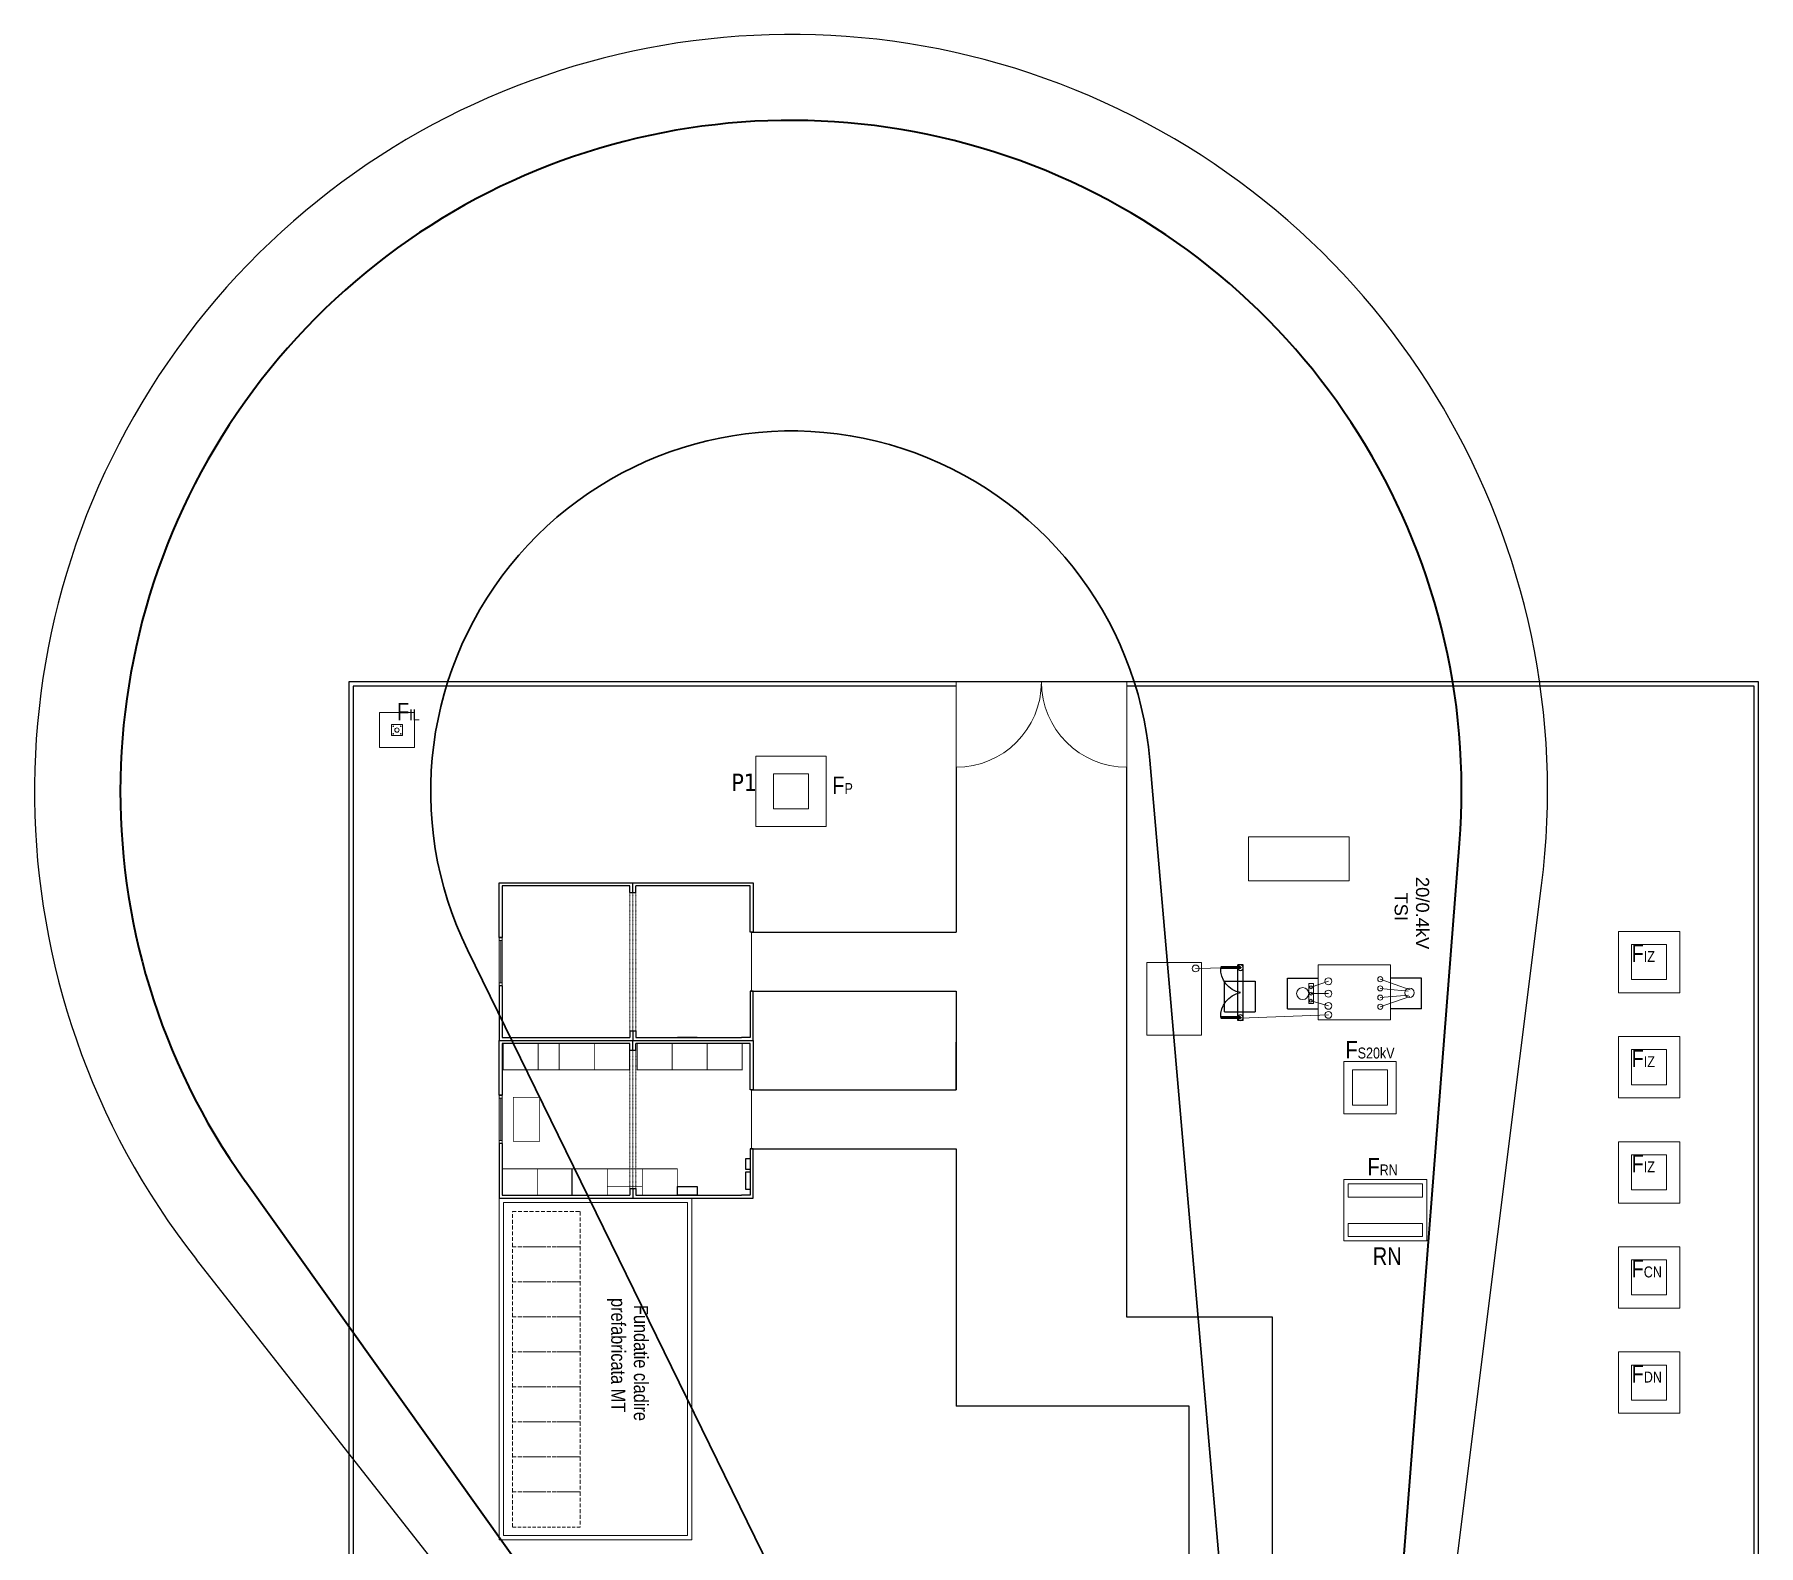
# Model space of a CAD drawing. Header units: millimetres. Extents: x -375473 to -325688, y 28300 to 106060.
# Drawn here: x -372248 to -332868, y 71562 to 106060 of the extents above; entities that cross this region are included whole.
import ezdxf

# ---------------------------------------------------------------- set-up
doc = ezdxf.new("R2010")
doc.units = ezdxf.units.MM
doc.header["$MEASUREMENT"] = 0
for name, pattern in [('ACAD_ISO02W100', [15, 12, -3]), ('ACAD_ISO03W100', [30, 12, -18]), ('DASHED2', [0.375, 0.25, -0.125])]:
    doc.linetypes.add(name, pattern=pattern)
for name, color, linetype, lineweight in [('0.13', 7, 'Continuous', 13), ('5 m', 7, 'Continuous', 15), ('fundatii', 144, 'Continuous', 50), ('gri', 8, 'Continuous', 25), ('hx 5.5 m', 3, 'Continuous', 40), ('hx10m', 5, 'Continuous', 35), ('hx4.5.m', 1, 'Continuous', 30), ('panta peste 6%', 4, 'Continuous', 25), ('SECTIUNI', 5, 'ACAD_ISO02W100', 30), ('Tamplarie', 7, 'Continuous', 15), ('text 1', 7, 'Continuous', 25)]:
    doc.layers.add(name, color=color, linetype=linetype, lineweight=lineweight)
for name, color, linetype in [('cabluri', 7, 'Continuous'), ('celule MT', 7, 'Continuous'), ('Layer2', 7, 'Continuous'), ('Separator', 5, 'Continuous'), ('SUPORTI', 7, 'Continuous'), ('TEXT', 7, 'Continuous')]:
    doc.layers.add(name, color=color, linetype=linetype)
doc.styles.add('arial', font='arial.ttf')
doc.styles.add('ROMANS', font='tahoma.ttf')
doc.styles.get("Standard").update_dxf_attribs({"font": 'ARIALN.TTF'})

# ---------------------------------------------------------------- blocks, each defined once
blk = doc.blocks.new('TSI')
at = {"color": 7, "lineweight": 13, "ltscale": 0.13}
for p, q in [((-1275, 5335), (-1030, 6017)), ((-1065, 5335), (-1002, 5976)), ((-855, 5335), (-912, 5979)), ((-645, 5335), (-881, 6009)), ((-1227, 4150), (-1093, 3756)), ((-947, 4150), (-947, 3756)), ((-667, 4150), (-782, 3749)), ((-1540, 2132), (-1521, 1117))]:
    blk.add_line(p, q, dxfattribs=at)
at = {"color": 7, "lineweight": 0, "ltscale": 0.13}
for p, q in [((-3523, 4627), (-4523, 4627)), ((-4523, 4627), (-4523, 2327)), ((-3523, 2327), (-3523, 4627)), ((-461, 4150), (-389, 2142)), ((-4523, 2327), (-3523, 2327)), ((0, 0), (-1659, 1))]:
    blk.add_line(p, q, dxfattribs=at)
at = {"lineweight": 0, "ltscale": 0.13}
blk.add_line((-1234, 2474), (-534, 2474), dxfattribs=at)
at = {"color": 7, "lineweight": 0, "ltscale": 0.13}
blk.add_lwpolyline([(-719, 3811), (-719, 3701), (-1180, 3701), (-1180, 3811)], close=True, dxfattribs=at)
for centre, radius in [((-965, 6004), 106), ((-1275, 5335), 58.8), ((-1065, 5335), 58.8), ((-855, 5335), 58.8), ((-645, 5335), 58.8), ((-1227, 4150), 78.3), ((-947, 4150), 78.3), ((-667, 4150), 78.3), ((-461, 4150), 78.3), ((-1093, 3756), 34.4), ((-947, 3563), 138), ((-947, 3756), 34.4), ((-782, 3749), 34.4), ((-1521, 1117), 78.3)]:
    blk.add_circle(centre, radius, dxfattribs=at)
at = {"layer": 'cabluri', "color": 7, "lineweight": 13, "ltscale": 0.13}
for p, q in [((-1600, 5572), (-350, 5572)), ((-1600, 5572), (-1600, 3913)), ((-350, 5572), (-350, 3913)), ((-1600, 3913), (-350, 3913)), ((-1659, 1250), (-1659, 0)), ((0, 1250), (-1659, 1250)), ((0, 1250), (0, 0))]:
    blk.add_line(p, q, dxfattribs=at)
at = {"layer": 'Separator', "color": 7}
for p, q in [((-335, 2205), (-1604, 2205)), ((-1604, 2205), (-1604, 2078)), ((-335, 2078), (-1604, 2078)), ((-335, 2205), (-335, 2078))]:
    blk.add_line(p, q, dxfattribs=at)
at = {"layer": 'Separator', "color": 7, "lineweight": 60}
for p, q in [((-1540, 2142), (-1540, 1691)), ((-398, 2142), (-398, 1691))]:
    blk.add_line(p, q, dxfattribs=at)
at = {"layer": 'Separator', "color": 7, "extrusion": (0, 0, -1)}
for centre, major_axis, start_param, end_param in [((-1540, 2142), (44.9, 44.9), 0.785398, 7.068583), ((-1540, 2142), (6.73, -6.73), 2.356194, 5.497787), ((-1540, 2142), (6.73, -6.73), -0.785398, 2.356194), ((-1518, 2249), (395, 395), 0.978856, 2.396789), ((-421, 2249), (395, -395), 0.744675, 2.162733), ((-398, 2142), (44.9, 44.9), 0.785398, 7.068583), ((-398, 2142), (6.73, -6.73), 2.356194, 5.497787), ((-398, 2142), (6.73, -6.73), -0.785398, 2.356194)]:
    blk.add_ellipse(centre, major_axis=major_axis, ratio=1, start_param=start_param, end_param=end_param, dxfattribs=at)
at = {"layer": 'SUPORTI', "color": 7}
for p, q in [((-597, 6274), (-1297, 6274)), ((-1297, 6274), (-1297, 5574)), ((-597, 6274), (-597, 5574)), ((-1297, 3213), (-1297, 3913)), ((-597, 3213), (-597, 3913)), ((-597, 3213), (-1297, 3213)), ((-1234, 1774), (-1234, 2474)), ((-1234, 2474), (-534, 2474)), ((-534, 1774), (-534, 2474)), ((-534, 1774), (-1234, 1774))]:
    blk.add_line(p, q, dxfattribs=at)
at = {"layer": 'Tamplarie', "color": 7, "ltscale": 0.01, "style": 'arial'}
for s, p in [('20/0.4kV', (-3611, 6151)), ('  TSI ', (-3489, 5663))]:
    blk.add_text(s, height=300, dxfattribs=at).set_placement(p)
blk = doc.blocks.new('Z$W@#17831')
at = {"color": 4, "linetype": 'DASHED2', "lineweight": 13, "ltscale": 350}
for p, q in [((0, 1550), (800, 1550)), ((0, 0), (0, 1550)), ((800, 0), (0, 0))]:
    blk.add_line(p, q, dxfattribs=at)
at = {"color": 4, "linetype": 'DASHED2', "lineweight": 13, "ltscale": 300}
blk.add_line((800, 1550), (800, 0), dxfattribs=at)

msp = doc.modelspace()

# ---------------------------------------------------------------- linework, layer by layer
at = {"color": 252, "linetype": 'ByBlock', "lineweight": 15}
for p, q in [((-347248, 91280), (-351248, 91280)), ((-351198, 91280), (-351198, 89330)), ((-347298, 91280), (-347298, 89330))]:
    msp.add_line(p, q, dxfattribs=at)
for p, q in [((-355867, 85567), (-351198, 85567)), ((-355867, 84217), (-351198, 84217)), ((-351198, 81964), (-351198, 83055)), ((-355867, 81967), (-351198, 81964)), ((-355867, 80617), (-351198, 80617))]:
    msp.add_line(p, q)
at = {"color": 7}
for p, q in [((-355902, 83942), (-355902, 83692)), ((-355902, 83692), (-355902, 83292)), ((-356002, 80146), (-356002, 80396)), ((-356002, 80396), (-355902, 80396)), ((-355902, 80342), (-355902, 80092)), ((-355902, 80146), (-356002, 80146)), ((-356002, 79692), (-356002, 80092)), ((-356002, 80092), (-355902, 80092)), ((-355902, 80092), (-355902, 79692)), ((-357562, 79562), (-357562, 79762)), ((-357562, 79762), (-357112, 79762)), ((-357112, 79762), (-357112, 79562)), ((-355902, 79692), (-356002, 79692))]:
    msp.add_line(p, q, dxfattribs=at)
at = {"lineweight": 13, "ltscale": 0.13}
for p, q in [((-361632, 83092), (-357232, 83092)), ((-361632, 71692), (-361632, 79492)), ((-361632, 79492), (-357232, 79492)), ((-357332, 79392), (-361532, 79392)), ((-361532, 79392), (-361532, 71792)), ((-357332, 79392), (-357332, 71792)), ((-357232, 79492), (-357232, 71692)), ((-357232, 71692), (-361632, 71692)), ((-357332, 71792), (-361532, 71792))]:
    msp.add_line(p, q, dxfattribs=at)
at = {"color": 253}
for p, q in [((-357112, 83162), (-357562, 83162)), ((-357112, 79562), (-357562, 79562))]:
    msp.add_line(p, q, dxfattribs=at)
at = {"color": 7, "ltscale": 0.13}
msp.add_line((-359970, 79553), (-359970, 80153), dxfattribs=at)
at = {"color": 4, "linetype": 'DASHED2', "lineweight": 13, "ltscale": 350}
for p, q in [((-361332, 78384), (-361332, 79184)), ((-361332, 79184), (-359782, 79184)), ((-359782, 79184), (-359782, 78384)), ((-361332, 76784), (-361332, 77584)), ((-361332, 77584), (-359782, 77584)), ((-359782, 77584), (-359782, 76784)), ((-361332, 75984), (-361332, 76784)), ((-361332, 76784), (-359782, 76784)), ((-359782, 76784), (-359782, 75984)), ((-361332, 75184), (-361332, 75984)), ((-361332, 75984), (-359782, 75984)), ((-359782, 75984), (-359782, 75184)), ((-361332, 74384), (-361332, 75184)), ((-361332, 75184), (-359782, 75184)), ((-359782, 75184), (-359782, 74384)), ((-361332, 73584), (-361332, 74384)), ((-361332, 74384), (-359782, 74384)), ((-359782, 74384), (-359782, 73584)), ((-361332, 72784), (-361332, 73584)), ((-361332, 73584), (-359782, 73584)), ((-359782, 73584), (-359782, 72784)), ((-361332, 71984), (-361332, 72784)), ((-361332, 72784), (-359782, 72784)), ((-359782, 72784), (-359782, 71984))]:
    msp.add_line(p, q, dxfattribs=at)
at = {"color": 4, "linetype": 'DASHED2', "lineweight": 13, "ltscale": 300}
for p, q in [((-359782, 78384), (-361332, 78384)), ((-359782, 76784), (-361332, 76784)), ((-359782, 75984), (-361332, 75984)), ((-359782, 75184), (-361332, 75184)), ((-359782, 74384), (-361332, 74384)), ((-359782, 73584), (-361332, 73584)), ((-359782, 72784), (-361332, 72784)), ((-359782, 71984), (-361332, 71984))]:
    msp.add_line(p, q, dxfattribs=at)
msp.add_lwpolyline([(-365068, 91280), (-365068, 43080), (-332868, 43080), (-332868, 91280)], close=True)
for points in [[(-351198, 91180), (-364968, 91180), (-364968, 43180), (-350918, 43180)], [(-349245, 91180), (-349250, 91180)], [(-335097, 43180), (-332968, 43180), (-332968, 91180), (-347298, 91180)]]:
    msp.add_lwpolyline(points)
at = {"color": 7, "ltscale": 0.13, "const_width": 18}
for points in [[(-360742, 83022), (-360742, 82422), (-361542, 82422), (-361542, 83022)], [(-360262, 83022), (-360262, 82422), (-360742, 82422), (-360742, 83022)], [(-359462, 83022), (-359462, 82422), (-360262, 82422), (-360262, 83022)], [(-358662, 83022), (-358662, 82422), (-359462, 82422), (-359462, 83022)], [(-357682, 83022), (-357682, 82422), (-358482, 82422), (-358482, 83022)], [(-356882, 83022), (-356882, 82422), (-357682, 82422), (-357682, 83022)], [(-356082, 83022), (-356082, 82422), (-356882, 82422), (-356882, 83022)], [(-361309, 81792), (-361309, 80792), (-360709, 80792), (-360709, 81792)], [(-360762, 80162), (-360762, 79562), (-361562, 79562), (-361562, 80162)], [(-359962, 80162), (-359962, 79562), (-360762, 79562), (-360762, 80162)], [(-359162, 80162), (-359162, 79562), (-359962, 79562), (-359962, 80162)], [(-358362, 80162), (-358362, 79762), (-359162, 79762), (-359162, 80162)], [(-357562, 80162), (-357562, 79562), (-358362, 79562), (-358362, 80162)]]:
    msp.add_lwpolyline(points, close=True, dxfattribs=at)
at = {"color": 252, "linetype": 'ByBlock', "lineweight": 15}
for centre, start, end in [((-351198, 91280), 270, 0), ((-347298, 91280), 180, 270)]:
    msp.add_arc(centre, 1950, start, end, dxfattribs=at)
at = {"layer": '0.13', "color": 7, "linetype": 'ACAD_ISO03W100', "ltscale": 0.01}
for p, q in [((-358652, 86472), (-358652, 83312)), ((-358582, 86472), (-358582, 83312)), ((-358512, 86472), (-358512, 83312)), ((-358652, 82872), (-358652, 79712)), ((-358582, 82872), (-358582, 79712)), ((-358512, 82872), (-358512, 79712))]:
    msp.add_line(p, q, dxfattribs=at)
at = {"layer": '5 m', "color": 7, "ltscale": 0.01}
for p, q in [((-355867, 85567), (-355867, 84217)), ((-361597, 84412), (-361597, 85372)), ((-355867, 81967), (-355867, 80617)), ((-361597, 80812), (-361597, 81772))]:
    msp.add_line(p, q, dxfattribs=at)
for points in [[(-361562, 84342), (-361632, 84342), (-361632, 85442), (-361562, 85442)], [(-361632, 85442), (-361632, 85372), (-361562, 85372), (-361562, 85442)], [(-361632, 84342), (-361632, 84412), (-361562, 84412), (-361562, 84342)], [(-361562, 80742), (-361632, 80742), (-361632, 81842), (-361562, 81842)], [(-361632, 81842), (-361632, 81772), (-361562, 81772), (-361562, 81842)], [(-361632, 80742), (-361632, 80812), (-361562, 80812), (-361562, 80742)]]:
    msp.add_lwpolyline(points, close=True, dxfattribs=at)
at = {"layer": 'celule MT', "color": 7}
for p, q in [((-361632, 85442), (-361562, 85442)), ((-361632, 81842), (-361562, 81842))]:
    msp.add_line(p, q, dxfattribs=at)
at = {"layer": 'fundatii', "color": 252, "lineweight": 15}
for points in [[(-364368, 90580), (-364368, 89780), (-363568, 89780), (-363568, 90580)], [(-363843, 90305), (-363843, 90055), (-364093, 90055), (-364093, 90305)], [(-355768, 89580), (-355768, 87980), (-354168, 87980), (-354168, 89580)], [(-355368, 89180), (-355368, 88380), (-354568, 88380), (-354568, 89180)], [(-336068, 85580), (-336068, 84180), (-334668, 84180), (-334668, 85580)], [(-335768, 85283), (-335768, 84483), (-334968, 84483), (-334968, 85283)], [(-342343, 82616), (-342343, 81416), (-341143, 81416), (-341143, 82616)], [(-342143, 82419), (-342143, 81619), (-341343, 81619), (-341343, 82419)], [(-336068, 80780), (-336068, 79380), (-334668, 79380), (-334668, 80780)], [(-335768, 80483), (-335768, 79683), (-334968, 79683), (-334968, 80483)], [(-340443, 78516), (-342343, 78516), (-342343, 79916), (-340443, 79916)], [(-342243, 79516), (-342243, 79816), (-340543, 79816), (-340543, 79516)], [(-342243, 78616), (-342243, 78916), (-340543, 78916), (-340543, 78616)], [(-336068, 78380), (-336068, 76980), (-334668, 76980), (-334668, 78380)], [(-335768, 78083), (-335768, 77283), (-334968, 77283), (-334968, 78083)], [(-336068, 75980), (-336068, 74580), (-334668, 74580), (-334668, 75980)], [(-335768, 75683), (-335768, 74883), (-334968, 74883), (-334968, 75683)]]:
    msp.add_lwpolyline(points, close=True, dxfattribs=at)
for centre, radius in [((-364053, 90265), 8), ((-363968, 90180), 50), ((-363883, 90265), 8), ((-364053, 90095), 8), ((-363883, 90095), 8)]:
    msp.add_circle(centre, radius, dxfattribs=at)
at = {"layer": 'hx 5.5 m'}
for p, q in [((-341115, 69361), (-339695, 87590)), ((-356821, 64999), (-367439, 79883))]:
    msp.add_line(p, q, dxfattribs=at)
msp.add_arc((-354968, 88780), 15319, 355.5455, 215.5027, dxfattribs=at)
at = {"layer": 'hx10m'}
for p, q in [((-344935, 68300), (-346770, 89490)), ((-353001, 66060), (-362358, 85160))]:
    msp.add_line(p, q, dxfattribs=at)
msp.add_arc((-354968, 88780), 8229, 4.9483, 206.0999, dxfattribs=at)
at = {"layer": 'hx4.5.m'}
for p, q in [((-339946, 69686), (-337822, 86631)), ((-357990, 64674), (-368549, 78095))]:
    msp.add_line(p, q, dxfattribs=at)
msp.add_arc((-354968, 88780), 17280, 352.8551, 218.1931, dxfattribs=at)
at = {"layer": 'Layer2'}
for p, q in [((-351198, 89330), (-351198, 85567)), ((-347298, 76772), (-347298, 89330)), ((-351198, 84217), (-351198, 83055)), ((-343973, 76772), (-347298, 76772)), ((-343973, 70310), (-343973, 76772))]:
    msp.add_line(p, q, dxfattribs=at)
at = {"layer": 'Layer2', "ltscale": 0.01}
for p, q in [((-351198, 84217), (-351198, 81964)), ((-351198, 80617), (-351198, 74742)), ((-345873, 74742), (-351198, 74742)), ((-345873, 71242), (-345873, 74742))]:
    msp.add_line(p, q, dxfattribs=at)
at = {"layer": 'panta peste 6%', "color": 252, "lineweight": 15}
for points in [[(-336068, 83180), (-336068, 81780), (-334668, 81780), (-334668, 83180)], [(-335768, 82883), (-335768, 82083), (-334968, 82083), (-334968, 82883)]]:
    msp.add_lwpolyline(points, close=True, dxfattribs=at)
at = {"layer": 'SECTIUNI', "linetype": 'Continuous'}
for p, q in [((-358582, 86472), (-358582, 86692)), ((-358652, 86472), (-358512, 86472)), ((-358512, 86472), (-358512, 86622)), ((-361562, 84342), (-361632, 84342)), ((-361632, 84342), (-361632, 83092)), ((-355832, 84217), (-355902, 84217)), ((-355902, 84217), (-355902, 83162)), ((-355832, 83092), (-355832, 84217)), ((-361632, 83092), (-356902, 83092)), ((-358582, 82872), (-358582, 83092)), ((-356902, 83092), (-355832, 83092)), ((-355902, 83162), (-356102, 83162)), ((-358652, 82872), (-358512, 82872)), ((-358512, 82872), (-358512, 83022)), ((-361562, 80742), (-361632, 80742)), ((-361632, 80742), (-361632, 79492)), ((-355832, 80617), (-355902, 80617)), ((-355902, 80617), (-355902, 79562)), ((-355832, 79492), (-355832, 80617)), ((-355902, 79562), (-356102, 79562)), ((-361632, 79492), (-356902, 79492)), ((-356902, 79492), (-355832, 79492))]:
    msp.add_line(p, q, dxfattribs=at)
at = {"layer": 'SECTIUNI', "color": 253, "linetype": 'Continuous'}
for p, q in [((-358652, 86472), (-358652, 86622)), ((-358652, 82872), (-358652, 83022))]:
    msp.add_line(p, q, dxfattribs=at)
at = {"layer": 'SECTIUNI', "color": 5, "linetype": 'Continuous'}
for p, q in [((-358652, 83312), (-358512, 83312)), ((-358652, 83312), (-358652, 83162)), ((-358582, 83312), (-358582, 83092)), ((-358512, 83312), (-358512, 83162)), ((-358652, 79712), (-358512, 79712)), ((-358652, 79712), (-358652, 79562)), ((-358582, 79712), (-358582, 79492)), ((-358512, 79712), (-358512, 79562))]:
    msp.add_line(p, q, dxfattribs=at)
at = {"layer": 'SECTIUNI', "linetype": 'Continuous'}
for points in [[(-358652, 86622), (-361562, 86622), (-361562, 85442), (-361632, 85442), (-361632, 86692), (-355832, 86692), (-355832, 85567)], [(-355832, 85567), (-355902, 85567), (-355902, 86622), (-358512, 86622)], [(-361562, 84342), (-361562, 83162), (-358652, 83162)], [(-358652, 83022), (-361562, 83022), (-361562, 81842), (-361632, 81842), (-361632, 83092), (-355832, 83092), (-355832, 81967)], [(-355832, 81967), (-355902, 81967), (-355902, 83022), (-358512, 83022)], [(-361562, 80742), (-361562, 79562), (-358652, 79562)]]:
    msp.add_lwpolyline(points, dxfattribs=at)
at = {"layer": 'SECTIUNI', "color": 253, "linetype": 'Continuous'}
for points in [[(-359432, 83092), (-356902, 83092)], [(-359432, 79492), (-356902, 79492)]]:
    msp.add_lwpolyline(points, dxfattribs=at)
at = {"layer": 'SECTIUNI', "color": 5, "linetype": 'Continuous'}
for points in [[(-358512, 83162), (-356102, 83162), (-356102, 83162)], [(-358512, 79562), (-356102, 79562), (-356102, 79562)]]:
    msp.add_lwpolyline(points, dxfattribs=at)

# ---------------------------------------------------------------- block references
at = {"rotation": 270}
msp.add_blockref('TSI', (-346843, 83216), dxfattribs=at)
at = {"lineweight": 13, "ltscale": 0.13, "rotation": 269.9999999972208}
msp.add_blockref('Z$W@#17831', (-361332, 78384), dxfattribs=at)

# ---------------------------------------------------------------- texts
at = {"layer": 'gri', "insert": (-356330, 89185), "char_height": 400, "width": 1.34, "attachment_point": 1, "style": 'ROMANS'}
msp.add_mtext('\\pi1.391;{\\C7;P1}', dxfattribs=at)
at = {"layer": 'gri', "insert": (-341680, 78369), "char_height": 400, "width": 1804.17, "attachment_point": 1}
msp.add_mtext('{\\C7;RN}', dxfattribs=at)
at = {"layer": 'TEXT', "insert": (-341742, 83081), "char_height": 400, "width": 60.65, "attachment_point": 2, "line_spacing_factor": 0.952381, "style": 'arial'}
msp.add_mtext('{\\fArial Narrow|b0|i0|c0|p34;F\\H0.625x;S20kV}', dxfattribs=at)
at = {"layer": 'text 1'}
for s, p in [('prefabricata MT', (-359074, 77212)), (' Fundatie cladire', (-358556, 77158))]:
    msp.add_text(s, height=325, rotation=270, dxfattribs=at).set_placement(p)
at = {"layer": 'text 1', "char_height": 250, "attachment_point": 1}
for s, insert, width in [('{\\H1.6x;F}IL', (-363968, 90800), 2026.48), ('{\\H1.6x;F}P', (-354026, 89119), 1533.03), ('{\\H1.6x;F}IZ', (-335768, 85283), 1533.03), ('{\\H1.6x;F}IZ', (-335768, 82883), 1533.03), ('{\\H1.6x;F}RN', (-341801, 80411), 1533.03), ('{\\H1.6x;F}IZ', (-335768, 80483), 1533.03), ('{\\H1.6x;F}CN', (-335768, 78083), 1533.03), ('{\\H1.6x;F}DN', (-335768, 75683), 1533.03)]:
    msp.add_mtext(s, dxfattribs=dict(at, insert=insert, width=width))

doc.saveas('drawing.dxf')
